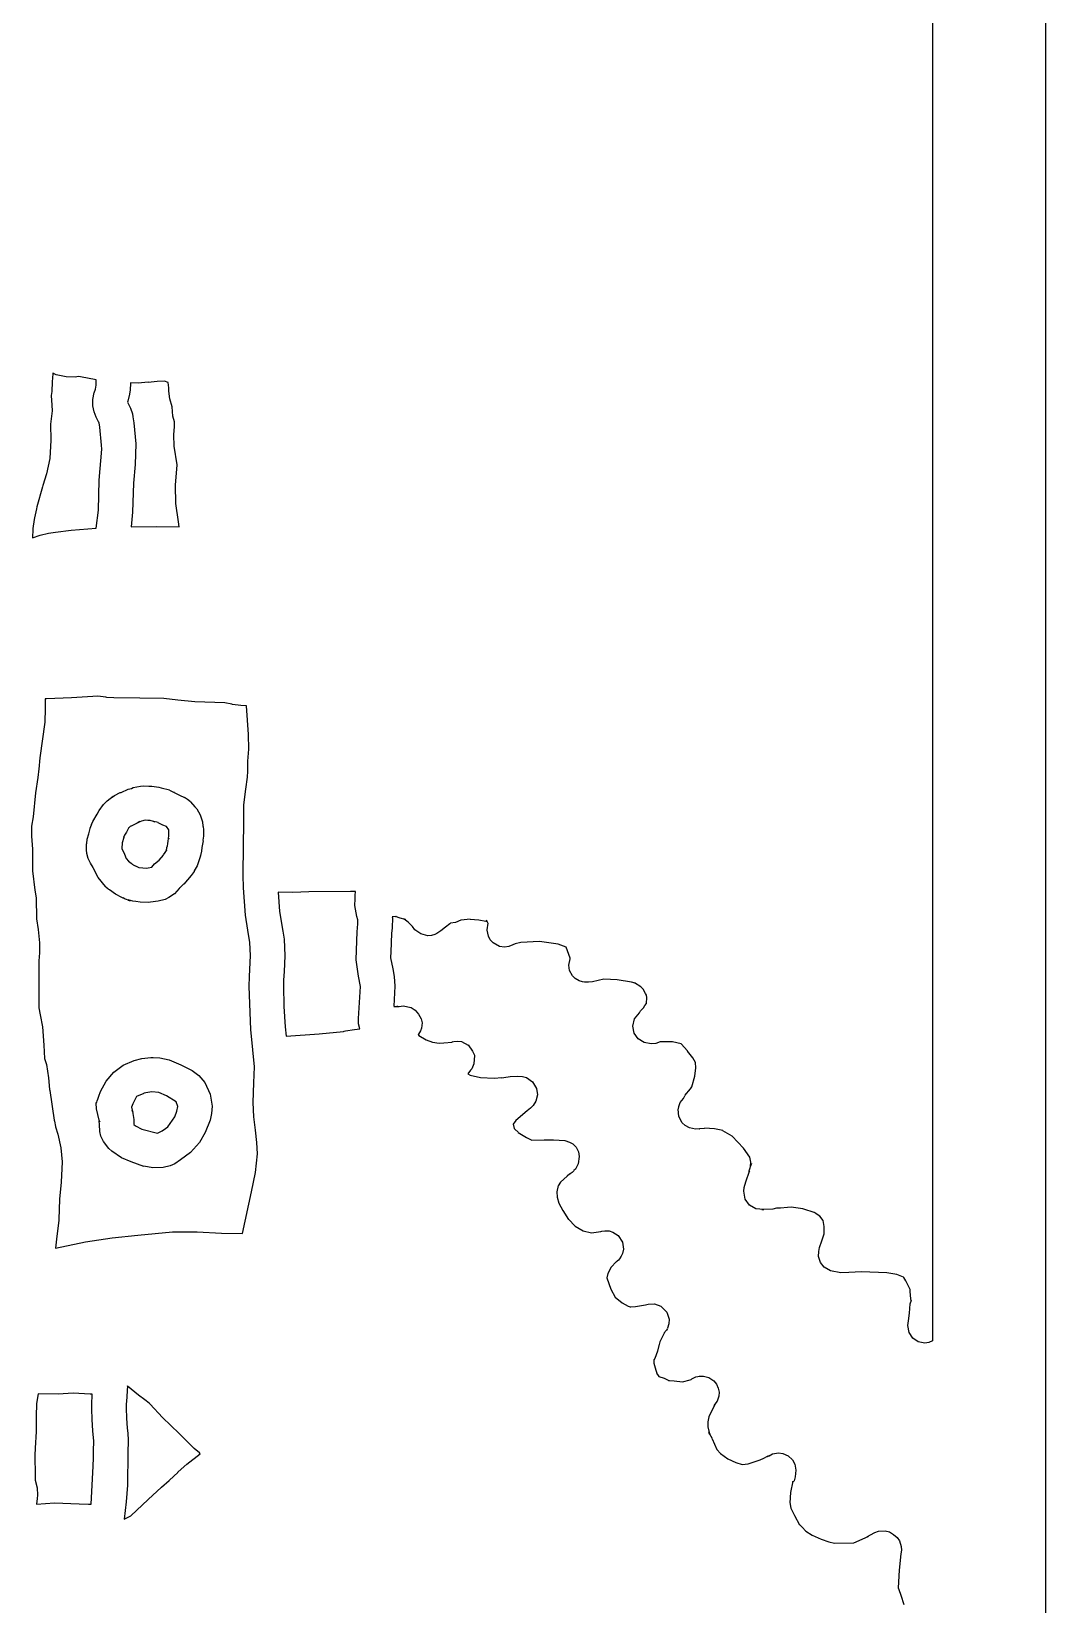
# Model space of a CAD drawing. Extents: x -67 to 553, y 0 to 8091.
# Drawn here: x 411.3 to 552.9, y 3000.7 to 3220.5 of the extents above; entities that cross this region are included whole.
import ezdxf

# ---------------------------------------------------------------- set-up
doc = ezdxf.new("R2010")
doc.units = 0

msp = doc.modelspace()

# ---------------------------------------------------------------- linework, layer by layer
at = {"layer": 'Calque_1'}
for p, q in [((552.911, 3650.57), (552.911, 2554.02)), ((537.133, 3618.61), (537.133, 3037.52)), ((414.263, 3172.65), (414.195002, 3171.53849)), ((414.273, 3172.74), (414.262946, 3172.646073)), ((414.273, 3172.76), (414.273, 3172.76)), ((414.273, 3172.76), (414.332, 3172.76)), ((414.332, 3172.76), (414.273, 3172.76)), ((414.277, 3172.74), (414.273, 3172.74)), ((414.757755, 3172.541417), (414.27741, 3172.745245)), ((416.112, 3172.26), (414.757755, 3172.541417)), ((417.868, 3172.3), (417.389121, 3172.207727)), ((418.139, 3172.23), (417.868226, 3172.306994)), ((414.115, 3170.18), (414.055638, 3169.645244)), ((414.195, 3171.54), (414.11499, 3170.18534)), ((417.389121, 3172.207727), (416.11159, 3172.253963)), ((420.334, 3171.84), (418.13878, 3172.226556)), ((420.045, 3170.03), (420.222218, 3170.522389)), ((420.222, 3170.53), (420.300978, 3171.078745)), ((420.301, 3171.08), (420.33402, 3171.845968)), ((425.052, 3170.41), (424.985547, 3169.824313)), ((425.125, 3171.34), (425.052002, 3170.402847)), ((425.147, 3171.41), (425.12504, 3171.345971)), ((426.178, 3171.38), (425.1466, 3171.412015)), ((427.584, 3171.48), (426.17779, 3171.379723)), ((428.858, 3171.58), (427.58419, 3171.472844)), ((429.882, 3171.65), (428.8578, 3171.579092)), ((429.885, 3171.66), (429.882, 3171.66)), ((430.368, 3171.47), (429.885295, 3171.658119)), ((430.451, 3170.72), (430.368, 3171.466653)), ((430.448595, 3170.227163), (430.450606, 3170.72421)), ((430.602, 3169.16), (430.448595, 3170.227163)), ((414.033, 3169.62), (414.043054, 3169.523163)), ((414.055638, 3169.645244), (414.033006, 3169.611147)), ((414.043, 3169.52), (414.090995, 3169.020203)), ((414.091, 3169.02), (414.16302, 3167.50738)), ((419.841561, 3169.074225), (420.045383, 3170.03587)), ((419.846691, 3168.191631), (419.841561, 3169.074225)), ((420.021321, 3167.372189), (419.846691, 3168.191631)), ((424.702, 3168.69), (425.139091, 3167.849684)), ((424.757, 3168.85), (424.70202, 3168.698129)), ((424.985547, 3169.824313), (424.757387, 3168.8487)), ((430.943, 3168.07), (430.602508, 3169.15532)), ((431.042, 3166.77), (430.942993, 3168.06857)), ((414.163, 3167.51), (413.963002, 3165.63305)), ((420.326, 3166.6), (420.021321, 3167.372189)), ((420.707, 3165.88), (420.325604, 3166.593316)), ((420.732, 3165.8), (420.706865, 3165.887048)), ((420.823, 3165.23), (420.73201, 3165.800441)), ((425.139, 3167.85), (425.400577, 3167.074838)), ((425.400577, 3167.074838), (425.451711, 3166.6517)), ((425.452, 3166.65), (425.585297, 3165.807039)), ((425.585, 3165.81), (425.873898, 3162.88821)), ((431.24, 3165.97), (431.04151, 3166.768247)), ((431.24, 3165.29), (431.24, 3165.97527)), ((413.963, 3165.63), (413.982526, 3163.393974)), ((421.081, 3162.68), (420.823111, 3165.22291)), ((431.169523, 3164.147312), (431.239995, 3165.28727)), ((431.197, 3162.57), (431.169523, 3164.147312)), ((413.982526, 3163.393974), (413.833301, 3160.81168)), ((420.76, 3157.79), (421.091284, 3162.13895)), ((421.091, 3162.14), (421.080946, 3162.686364)), ((425.874, 3162.89), (425.791093, 3159.980811)), ((431.624, 3159.95), (431.196698, 3162.56726)), ((413.834, 3160.81), (413.372511, 3158.696941)), ((425.791093, 3159.980811), (425.539594, 3157.38297)), ((431.387, 3157.09), (431.624701, 3159.95596)), ((412.888, 3157.07), (412.825003, 3156.850925)), ((413.372511, 3158.696941), (412.88838, 3157.06827)), ((420.627, 3153.62), (420.759292, 3157.79089)), ((425.54, 3157.38), (425.416995, 3153.33373)), ((431.431, 3154.53), (431.387, 3157.09169)), ((412.825, 3156.85), (412.054005, 3154.07743)), ((411.696, 3152.53), (411.657001, 3152.327859)), ((411.984, 3153.81), (411.696213, 3152.52889)), ((412.054, 3154.08), (411.983991, 3153.809332)), ((420.323, 3151.09), (420.626821, 3153.61703)), ((425.417, 3153.34), (425.202106, 3151.27255)), ((431.804, 3151.99), (431.430303, 3154.52841)), ((411.457, 3150.89), (411.436892, 3149.79039)), ((411.467, 3151.04), (411.456946, 3150.959038)), ((411.456946, 3150.959038), (411.457, 3150.89)), ((411.657, 3152.32), (411.466897, 3151.03333)), ((412.483, 3150.13), (413.651171, 3150.406985)), ((413.651171, 3150.406985), (414.65081, 3150.521847)), ((414.65, 3150.53), (416.82299, 3150.801727)), ((416.823, 3150.8), (420.32309, 3151.093952)), ((425.202, 3151.27), (428.7041, 3151.344877)), ((428.704, 3151.34), (431.89249, 3151.288936)), ((431.892, 3151.29), (431.804, 3151.985589)), ((411.437, 3149.74), (412.4829, 3150.131583)), ((411.437, 3149.79), (411.437, 3149.746079)), ((413.179, 3127.24), (413.179, 3127.060613)), ((413.382, 3127.24), (413.179, 3127.24)), ((413.179, 3127.06), (413.20096, 3125.89769)), ((416.873, 3127.37), (413.3823, 3127.237708)), ((419.837, 3127.56), (416.8729, 3127.367913)), ((416.873, 3127.37), (416.873, 3127.37)), ((420.537, 3127.6), (419.836808, 3127.556873)), ((420.549, 3127.61), (420.537887, 3127.607354)), ((420.538, 3127.6), (420.538, 3127.6)), ((421.655, 3127.46), (420.5492, 3127.606579)), ((421.801, 3127.45), (421.654712, 3127.463229)), ((422.791, 3127.38), (421.800904, 3127.444029)), ((426.403562, 3127.342177), (422.79181, 3127.378954)), ((429.751, 3127.28), (426.403562, 3127.342177)), ((431.73662, 3127.06172), (429.7503, 3127.288204)), ((434.101, 3126.84), (431.73662, 3127.06172)), ((438.292, 3126.67), (434.10111, 3126.837746)), ((439.25, 3126.49), (438.291892, 3126.669916)), ((439.377, 3126.47), (439.250397, 3126.491167)), ((440.529, 3126.32), (439.37711, 3126.466314)), ((441.319, 3126.25), (440.528902, 3126.324877)), ((441.609, 3122.28), (441.318594, 3126.24769)), ((413.131, 3123.98), (412.448296, 3119.01536)), ((413.201, 3125.9), (413.130991, 3123.98706)), ((441.636, 3120.2), (441.609013, 3122.27698)), ((441.488, 3118.51), (441.635796, 3120.2028)), ((412.292, 3117.44), (412.193019, 3116.25096)), ((412.448, 3119.02), (412.292002, 3117.43832)), ((441.505, 3117.12), (441.488067, 3118.50959)), ((412.193, 3116.25), (411.851397, 3114.11773)), ((441.215262, 3114.625785), (441.477209, 3116.2881)), ((441.477, 3116.29), (441.504993, 3117.122114)), ((411.851, 3114.11), (411.530087, 3110.74318)), ((421.336, 3112.48), (421.811376, 3112.953339)), ((421.812, 3112.96), (421.843009, 3112.970583)), ((421.843, 3112.97), (422.261994, 3113.308931)), ((421.843009, 3112.970583), (421.843, 3112.97)), ((422.262, 3113.3), (422.262, 3113.3)), ((422.262, 3113.3), (422.262, 3113.3)), ((422.263, 3113.3), (422.533219, 3113.483356)), ((422.533, 3113.49), (422.437988, 3113.4011)), ((422.438, 3113.4), (422.690184, 3113.58276)), ((422.533, 3113.49), (422.875688, 3113.725743)), ((422.690184, 3113.58276), (422.533012, 3113.4889)), ((422.876, 3113.72), (422.876, 3113.72)), ((422.877, 3113.72), (423.689914, 3114.170849)), ((423.689914, 3114.170849), (423.830901, 3114.164499)), ((423.831, 3114.17), (424.778313, 3114.599418)), ((424.778, 3114.6), (425.250281, 3114.719327)), ((425.25, 3114.72), (425.474816, 3114.844089)), ((425.475, 3114.84), (426.51209, 3115.061191)), ((426.512, 3115.06), (426.512, 3115.06)), ((426.513, 3115.06), (426.966813, 3115.088046)), ((426.965, 3115.09), (427.692603, 3115.050048)), ((426.966, 3115.09), (426.966, 3115.09)), ((427.693, 3115.05), (428.10231, 3115.060583)), ((428.102, 3115.06), (429.050795, 3114.915538)), ((429.051, 3114.92), (429.051, 3114.92)), ((429.051, 3114.92), (429.051, 3114.92)), ((429.051, 3114.92), (429.051, 3114.92)), ((429.052, 3114.92), (429.399794, 3114.79935)), ((429.4, 3114.8), (430.54879, 3114.507107)), ((430.549, 3114.5), (431.234693, 3114.168742)), ((431.235, 3114.17), (431.26802, 3114.146187)), ((431.236, 3114.17), (431.972414, 3113.788207)), ((431.26802, 3114.146187), (431.236006, 3114.17)), ((431.972, 3113.79), (432.652587, 3113.47885)), ((432.653, 3113.48), (433.079296, 3113.209596)), ((433.079, 3113.21), (433.507889, 3112.874773)), ((440.945, 3112.44), (441.215262, 3114.625785)), ((411.531, 3110.75), (411.303591, 3109.42761)), ((419.862, 3110.12), (420.453687, 3111.14155)), ((420.454, 3111.14), (420.718107, 3111.626833)), ((420.718, 3111.63), (421.336013, 3112.486191)), ((421.746, 3112.86), (421.746, 3112.86)), ((421.746, 3112.86), (421.746, 3112.86)), ((421.746, 3112.86), (421.746, 3112.86)), ((421.746, 3112.86), (421.746, 3112.86)), ((421.746, 3112.86), (421.746, 3112.86)), ((421.746, 3112.86), (421.746, 3112.86)), ((433.508, 3112.87), (434.087304, 3112.161447)), ((434.087, 3112.16), (434.376904, 3111.867636)), ((434.377, 3111.87), (434.847799, 3111.021747)), ((434.848, 3111.02), (435.181481, 3110.05513)), ((440.924, 3110.08), (440.944902, 3112.43929)), ((411.303, 3109.38), (411.287125, 3108.03909)), ((411.303, 3109.43), (411.303, 3109.38)), ((419.292, 3108.38), (419.485304, 3109.146497)), ((419.485, 3109.15), (419.683887, 3109.656412)), ((419.684, 3109.66), (419.8618, 3110.122227)), ((419.684, 3109.65), (419.716994, 3109.710854)), ((419.717, 3109.72), (419.684007, 3109.65994)), ((419.862, 3110.12), (419.862, 3110.12)), ((424.54, 3108.62), (424.274914, 3108.202753)), ((424.9, 3109.24), (424.539903, 3108.625109)), ((424.944, 3109.28), (424.9, 3109.23899)), ((425.087, 3109.41), (424.94439, 3109.280354)), ((425.157, 3109.45), (425.055916, 3109.383854)), ((425.055916, 3109.383854), (425.086991, 3109.412958)), ((425.176, 3109.46), (425.15695, 3109.446771)), ((425.21, 3109.46), (425.176, 3109.46)), ((426.025, 3109.87), (425.209608, 3109.456192)), ((426.209, 3109.98), (426.024506, 3109.871521)), ((426.28, 3110.04), (426.208986, 3109.978881)), ((426.654, 3110.13), (426.208998, 3109.984215)), ((426.209, 3109.98), (426.383711, 3110.093804)), ((426.383711, 3110.093804), (426.280014, 3110.041119)), ((427.161, 3110.28), (426.654085, 3110.131569)), ((427.174, 3110.28), (427.161565, 3110.277354)), ((427.518, 3110.26), (427.173804, 3110.281167)), ((427.866, 3110.25), (427.518708, 3110.260583)), ((427.519, 3110.26), (427.519, 3110.26)), ((427.866, 3110.25), (427.806998, 3110.273813)), ((427.807, 3110.27), (427.866002, 3110.246187)), ((428, 3110.19), (427.8662, 3110.245033)), ((428.499974, 3110.07178), (427.999294, 3110.193025)), ((428.36, 3110.12), (428.499974, 3110.07178)), ((428.813, 3110.02), (428.360298, 3110.116044)), ((428.98, 3109.94), (428.813101, 3110.028106)), ((428.98, 3109.94), (428.98, 3109.94)), ((429.525, 3109.65), (428.980303, 3109.936279)), ((429.612, 3109.58), (429.525005, 3109.644823)), ((430.135, 3109.4), (429.612607, 3109.583356)), ((430.447, 3108.95), (430.134289, 3109.404818)), ((430.447, 3108.76), (430.447, 3108.942033)), ((430.48, 3108.19), (430.447007, 3108.763616)), ((435.181481, 3110.05513), (435.230402, 3109.47245)), ((435.23, 3109.48), (435.249106, 3109.340962)), ((435.249106, 3109.340962), (435.296014, 3108.969355)), ((435.296, 3108.97), (435.326004, 3108.627894)), ((435.326, 3108.62), (435.311977, 3108.051147)), ((440.875, 3102.89), (440.924001, 3110.08269)), ((411.287, 3108.04), (411.406909, 3106.22364)), ((418.975, 3106.15), (418.986906, 3106.986611)), ((418.987, 3106.98), (419.007108, 3107.035033)), ((419.007, 3107.04), (419.084999, 3107.623406)), ((419.085, 3107.62), (419.292195, 3108.379089)), ((423.963, 3107.11), (423.91939, 3106.327132)), ((423.91939, 3106.327132), (424.292697, 3105.52144)), ((424.168, 3107.88), (423.963292, 3107.109005)), ((424.158, 3107.91), (424.168054, 3107.883012)), ((424.21, 3108.03), (424.158009, 3107.908027)), ((424.275, 3108.21), (424.209992, 3108.036434)), ((430.133, 3106.03), (430.199992, 3106.446983)), ((430.2, 3106.45), (430.260986, 3106.714054)), ((430.261, 3106.72), (430.320002, 3106.995431)), ((430.32, 3106.99), (430.375007, 3107.421535)), ((430.375, 3107.43), (430.42199, 3107.644048)), ((430.375, 3107.42), (430.375, 3107.43)), ((430.422, 3107.65), (430.480023, 3108.192924)), ((430.422, 3107.65), (430.438933, 3107.665875)), ((430.458662, 3107.782733), (430.422067, 3107.644125)), ((430.439, 3107.66), (430.458662, 3107.782733)), ((430.48, 3108.19), (430.48, 3108.19)), ((435.076997, 3106.455207), (435.024001, 3105.940064)), ((435.146, 3106.71), (435.076997, 3106.455207)), ((435.245, 3107.41), (435.145993, 3106.709384)), ((435.235, 3107.5), (435.245054, 3107.411894)), ((435.312, 3108.05), (435.235006, 3107.49808)), ((411.407, 3106.22), (411.430019, 3103.22254)), ((418.975, 3106.15), (418.975, 3106.15)), ((419.014068, 3105.610916), (418.975115, 3106.15126)), ((419.203, 3104.94), (419.014068, 3105.610916)), ((419.51, 3104.27), (419.203084, 3104.938866)), ((419.892, 3103.65), (419.510101, 3104.268595)), ((424.293, 3105.52), (424.534022, 3104.926507)), ((424.534022, 3104.926507), (424.837194, 3104.566178)), ((424.837, 3104.57), (425.004904, 3104.427654)), ((425.005, 3104.43), (425.230795, 3104.266752)), ((425.231, 3104.26), (425.411069, 3104.101647)), ((428.109, 3103.73), (428.482618, 3104.190374)), ((428.482, 3104.19), (428.482, 3104.19)), ((428.483, 3104.19), (429.132075, 3104.720753)), ((429.132, 3104.72), (429.7407, 3105.419557)), ((429.74, 3105.42), (429.957117, 3105.765281)), ((429.958, 3105.76), (430.133101, 3106.033843)), ((430.133, 3106.03), (430.133, 3106.03)), ((430.133, 3106.03), (430.133, 3106.03)), ((430.15, 3106.06), (430.139946, 3106.049417)), ((430.14, 3106.05), (430.160108, 3106.134931)), ((430.164, 3106.14), (430.149977, 3106.065123)), ((430.16, 3106.14), (430.16, 3106.14)), ((430.16, 3106.14), (430.165, 3106.14)), ((430.165, 3106.14), (430.165, 3106.14)), ((430.165, 3106.14), (430.165, 3106.14)), ((434.887, 3105.31), (434.431706, 3103.89501)), ((434.892946, 3105.333223), (434.868075, 3105.275015)), ((434.868075, 3105.275015), (434.887125, 3105.306236)), ((434.903, 3105.37), (434.892946, 3105.333223)), ((434.903, 3105.36), (434.903, 3105.37)), ((435.024, 3105.94), (434.903112, 3105.359769)), ((411.43, 3103.22), (411.742605, 3100.5112)), ((419.908, 3103.63), (419.89186, 3103.645875)), ((420.581, 3102.26), (419.908113, 3103.63398)), ((421.623, 3101), (420.5807, 3102.2573)), ((425.376, 3104.12), (425.48141, 3104.051208)), ((425.411069, 3104.101647), (425.376706, 3104.116331)), ((425.482, 3104.05), (425.755394, 3103.912417)), ((425.755, 3103.91), (425.793447, 3103.910496)), ((425.793447, 3103.910496), (426.202992, 3103.726644)), ((426.203, 3103.73), (426.203, 3103.73)), ((426.204, 3103.73), (426.295996, 3103.683963)), ((426.296, 3103.69), (427.41802, 3103.58549)), ((427.418, 3103.58), (427.571379, 3103.623127)), ((427.571, 3103.62), (428.1085, 3103.721335)), ((433.593, 3102.54), (432.57549, 3101.36684)), ((433.989117, 3103.111984), (433.592983, 3102.541609)), ((434.026, 3103.22), (433.989117, 3103.111984)), ((434.432, 3103.89), (434.025812, 3103.213461)), ((440.862, 3102.6), (440.874965, 3102.889454)), ((440.905, 3100.82), (440.862005, 3102.6017)), ((411.743, 3100.51), (411.933685, 3099.42547)), ((421.679, 3100.95), (421.622988, 3100.998948)), ((421.959, 3100.71), (421.678912, 3100.947331)), ((422.098, 3100.61), (421.958988, 3100.715833)), ((422.174, 3100.54), (422.098012, 3100.610114)), ((422.175, 3100.54), (422.175, 3100.54)), ((423.023, 3099.93), (422.175011, 3100.539864)), ((423.922, 3099.47), (423.022286, 3099.923495)), ((431.25, 3099.98), (430.472814, 3099.468826)), ((431.912, 3100.76), (431.249484, 3099.983184)), ((431.922, 3100.77), (431.911946, 3100.759417)), ((432.023, 3100.85), (431.921718, 3100.771948)), ((432.575, 3101.37), (432.023106, 3100.852211)), ((441.173, 3097.01), (440.904792, 3100.81391)), ((447.786, 3100.18), (445.74789, 3100.203812)), ((445.748, 3100.21), (445.936119, 3097.54036)), ((450.042, 3100.29), (447.78579, 3100.188665)), ((455.854, 3100.3), (450.04291, 3100.281479)), ((450.043, 3100.29), (450.043, 3100.29)), ((456.544, 3100.32), (455.853597, 3100.306771)), ((456.494, 3099.28), (456.505113, 3099.763658)), ((456.505, 3099.77), (456.54101, 3100.328799)), ((456.541, 3100.32), (456.54391, 3100.312063)), ((411.933, 3099.43), (411.999992, 3096.48016)), ((424.069, 3099.41), (423.922791, 3099.471119)), ((423.923, 3099.47), (423.923, 3099.47)), ((424.297, 3099.3), (424.069591, 3099.413242)), ((425.06, 3099.01), (424.29681, 3099.302893)), ((425.458, 3098.96), (424.803686, 3099.132244)), ((424.804, 3099.13), (425.059799, 3099.007498)), ((425.872, 3098.91), (425.458616, 3098.9608)), ((425.872, 3098.91), (425.872, 3098.91)), ((426.489, 3098.83), (425.872495, 3098.90911)), ((427.583, 3098.78), (426.48911, 3098.823127)), ((428.591, 3098.92), (427.58281, 3098.787179)), ((428.982, 3098.96), (428.590285, 3098.916873)), ((429.968, 3099.22), (428.982508, 3098.961502)), ((430.472, 3099.47), (429.968208, 3099.216)), ((430.472, 3099.47), (430.472, 3099.47)), ((445.936, 3097.54), (446.407302, 3094.78622)), ((456.712451, 3096.842599), (456.453904, 3098.34199)), ((456.454, 3098.34), (456.494005, 3099.27874)), ((412, 3096.48), (412.214551, 3094.99106)), ((441.506, 3094.91), (441.17371, 3097.01264)), ((456.887, 3096.36), (456.712451, 3096.842599)), ((456.778, 3094.7), (456.843253, 3095.821304)), ((456.843253, 3095.821304), (456.88759, 3096.35761)), ((461.699, 3096.63), (461.67231, 3095.243847)), ((462.206, 3096.83), (461.677892, 3096.774173)), ((461.678, 3096.77), (461.698902, 3096.624744)), ((462.12809, 3096.815788), (462.20599, 3096.830241)), ((462.76, 3096.59), (462.12809, 3096.815788)), ((463.458347, 3096.390144), (462.760724, 3096.585473)), ((463.315062, 3096.444436), (463.241572, 3096.509412)), ((463.241572, 3096.509412), (463.53969, 3096.406237)), ((463.905, 3096.03), (463.315062, 3096.444436)), ((463.54, 3096.4), (463.458347, 3096.390144)), ((464.52, 3095.44), (463.904501, 3096.02711)), ((464.839173, 3094.941081), (464.52089, 3095.43727)), ((469.097, 3095.33), (468.449512, 3094.835494)), ((469.738, 3095.82), (469.097789, 3095.328405)), ((469.826, 3095.88), (469.738, 3095.814119)), ((470.487, 3096.01), (469.825516, 3095.882736)), ((471.266, 3096.31), (470.4872, 3096.008905)), ((471.306, 3096.3), (471.265995, 3096.318521)), ((472.549, 3096.43), (471.3062, 3096.292417)), ((473.772, 3096.33), (472.54881, 3096.42816)), ((473.772, 3096.33), (473.772, 3096.33)), ((474.749147, 3096.146653), (473.77281, 3096.331167)), ((474.89934, 3096.138248), (474.749147, 3096.146653)), ((475.091, 3095.87), (474.813982, 3096.309208)), ((474.814, 3096.31), (474.89934, 3096.138248)), ((474.932, 3094.94), (475.090115, 3095.876888)), ((412.214551, 3094.99106), (412.394811, 3093.15366)), ((412.395, 3093.15), (412.395, 3091.74586)), ((441.788, 3093.21), (441.505902, 3094.91497)), ((441.862, 3091.37), (441.787996, 3093.1771)), ((441.788, 3093.18), (441.788, 3093.21)), ((446.407, 3094.78), (446.555801, 3093.6751)), ((446.556, 3093.68), (446.640984, 3092.49758)), ((456.668, 3092.12), (456.778014, 3094.69889)), ((461.591, 3094.44), (461.481912, 3091.87857)), ((461.67231, 3095.243847), (461.590495, 3094.4419)), ((465.65, 3094.38), (464.839173, 3094.941081)), ((466.64, 3094.14), (465.649904, 3094.385268)), ((465.649904, 3094.385268), (465.65, 3094.38)), ((467.155, 3094.18), (466.639804, 3094.13899)), ((467.598, 3094.31), (467.154612, 3094.180883)), ((467.888, 3094.44), (467.598599, 3094.302152)), ((468.061, 3094.55), (467.887883, 3094.443902)), ((468.201, 3094.65), (468.060401, 3094.552104)), ((468.45, 3094.83), (468.201398, 3094.644527)), ((475.113516, 3094.067781), (474.932587, 3094.9371)), ((475.364821, 3093.576108), (475.113516, 3094.067781)), ((475.747, 3093.13), (475.364821, 3093.576108)), ((476.647261, 3092.624609), (475.74711, 3093.131451)), ((479.654, 3093.19), (478.847816, 3093.017227)), ((482.241537, 3093.321267), (479.65371, 3093.190133)), ((484.858, 3092.97), (482.241537, 3093.321267)), ((412.395, 3091.75), (412.301999, 3090.62605)), ((441.796, 3089.41), (441.861987, 3091.37638)), ((446.66, 3091.34), (446.585017, 3089.15613)), ((446.641, 3092.5), (446.66005, 3091.34298)), ((456.615, 3090.79), (456.667996, 3092.12773)), ((461.482, 3091.88), (461.425988, 3091.072757)), ((461.426, 3091.07), (461.745891, 3089.520868)), ((477.363, 3092.52), (476.647261, 3092.624609)), ((477.960247, 3092.624942), (477.36299, 3092.520696)), ((478.533, 3092.88), (477.960247, 3092.624942)), ((478.848, 3093.01), (478.532802, 3092.874798)), ((485.962, 3092.54), (484.85869, 3092.96492)), ((486.515, 3091), (485.961519, 3092.5404)), ((486.505, 3090.92), (486.515054, 3090.996994)), ((412.302, 3090.62), (412.302, 3090.5)), ((412.302, 3090.5), (412.322108, 3087.54567)), ((441.716, 3088.42), (441.79601, 3089.412715)), ((446.585, 3089.16), (446.488004, 3087.94821)), ((456.960681, 3088.490411), (456.614606, 3090.79073)), ((461.745891, 3089.520868), (461.948382, 3088.423321)), ((486.350211, 3090.030214), (486.504986, 3090.92417)), ((486.449, 3089.27), (486.350211, 3090.030214)), ((486.449602, 3089.256222), (486.449, 3089.27)), ((486.8392, 3088.542112), (486.449602, 3089.256222)), ((412.322, 3087.12), (412.30295, 3084.36516)), ((412.322, 3087.55), (412.322, 3087.41)), ((412.322, 3087.41), (412.322, 3087.41)), ((412.322, 3087.41), (412.322, 3087.12)), ((441.928, 3081.01), (441.683605, 3087.079)), ((441.684, 3087.08), (441.715988, 3088.41429)), ((446.488, 3087.94), (446.477946, 3087.150484)), ((446.478, 3087.15), (446.545998, 3084.24408)), ((457.23, 3087.04), (456.960681, 3088.490411)), ((456.975, 3082.59), (457.23019, 3087.03526)), ((462.049, 3087.09), (461.914592, 3084.27166)), ((461.948382, 3088.423321), (462.049807, 3087.08988)), ((487.232, 3088.15), (486.8392, 3088.542112)), ((487.758, 3087.84), (487.231506, 3088.15697)), ((488.223, 3087.69), (487.758392, 3087.839225)), ((488.531, 3087.64), (488.222496, 3087.686037)), ((488.738, 3087.63), (488.531308, 3087.640583)), ((488.951, 3087.63), (488.738, 3087.63)), ((489.096, 3087.63), (488.951, 3087.63)), ((489.651, 3087.7), (489.095984, 3087.634913)), ((491.204, 3088.09), (489.65061, 3087.698417)), ((493.091955, 3087.992875), (491.2046, 3088.089845)), ((495.085, 3087.63), (493.091955, 3087.992875)), ((495.610134, 3087.522673), (495.084606, 3087.631912)), ((495.529, 3087.57), (495.610134, 3087.522673)), ((496.385, 3086.99), (495.529709, 3087.569437)), ((496.732088, 3086.684593), (496.384981, 3086.983076)), ((497.048, 3086.07), (496.732088, 3086.684593)), ((412.303, 3084.37), (412.303, 3084.131611)), ((462.654, 3084.27), (463.182583, 3084.3631)), ((463.182583, 3084.3631), (464.31219, 3084.12104)), ((496.779, 3084.07), (496.968706, 3084.38115)), ((496.968, 3084.38), (497.172602, 3084.68136)), ((497.184, 3085.84), (497.047607, 3086.072568)), ((497.173, 3084.68), (497.222001, 3085.513436)), ((497.222, 3085.51), (497.184006, 3085.838612)), ((412.304, 3084.13), (412.314054, 3084.083963)), ((412.314, 3084.08), (412.501589, 3083.09972)), ((412.501, 3083.1), (412.847207, 3081.4117)), ((446.546, 3084.25), (446.706179, 3081.40785)), ((456.975, 3081.83), (456.975, 3082.591734)), ((461.915, 3084.27), (462.462793, 3084.234017)), ((462.326918, 3084.242799), (462.653711, 3084.268894)), ((462.463, 3084.23), (462.326918, 3084.242799)), ((464.312, 3084.12), (464.873495, 3083.749988)), ((464.873495, 3083.749988), (465.362247, 3083.173255)), ((465.362247, 3083.173255), (465.710877, 3082.527169)), ((465.710877, 3082.527169), (465.85201, 3081.9491)), ((495.279, 3081.48), (495.518024, 3082.516304)), ((495.518024, 3082.516304), (496.189483, 3083.35933)), ((496.189, 3083.36), (496.342008, 3083.6267)), ((496.342, 3083.63), (496.778588, 3084.070266)), ((412.847, 3081.42), (413.032579, 3078.82358)), ((442.218, 3078.18), (441.928123, 3081.01342)), ((446.706, 3081.41), (446.844509, 3080.09238)), ((446.845, 3080.09), (451.48039, 3080.414114)), ((451.48, 3080.41), (454.86949, 3080.763747)), ((454.87, 3080.77), (454.974404, 3080.783229)), ((454.974, 3080.78), (455.138809, 3080.839002)), ((455.139, 3080.84), (456.39468, 3081.046639)), ((456.395, 3081.04), (457.131414, 3081.119904)), ((457.131, 3081.12), (456.975002, 3081.82432)), ((465.323, 3080.37), (465.302098, 3080.346187)), ((465.302098, 3080.346187), (465.363084, 3080.187966)), ((465.628, 3080.87), (465.323121, 3080.377082)), ((465.363, 3080.19), (466.431874, 3079.581524)), ((465.778651, 3081.223521), (465.628189, 3080.86177)), ((465.852, 3081.95), (465.778651, 3081.223521)), ((495.479913, 3080.52398), (495.2784, 3081.48247)), ((496.029342, 3079.741254), (495.479913, 3080.52398)), ((413.032579, 3078.82358), (413.124495, 3076.98718)), ((442.434, 3075.82), (442.218497, 3078.1814)), ((466.431874, 3079.581524), (467.277828, 3079.273963)), ((467.277828, 3079.273963), (468.2037, 3079.11156)), ((468.204, 3079.11), (468.863813, 3079.179652)), ((468.863813, 3079.179652), (470.05762, 3079.284625)), ((470.057, 3079.29), (470.204293, 3079.34424)), ((470.205, 3079.34), (470.763111, 3079.401912)), ((470.763, 3079.4), (471.325566, 3079.370499)), ((471.325566, 3079.370499), (472.28848, 3078.862367)), ((472.288, 3078.87), (472.863872, 3078.027601)), ((472.863872, 3078.027601), (473.143794, 3077.42432)), ((496.8442, 3079.213518), (496.029342, 3079.741254)), ((497.842, 3079.02), (496.8442, 3079.213518)), ((498.482633, 3079.097134), (497.84171, 3079.015675)), ((499.082, 3079.33), (498.482633, 3079.097134)), ((500.816, 3079.33), (499.0828, 3079.33)), ((502.006347, 3079.009121), (500.8159, 3079.33122)), ((502.886, 3078.03), (502.006347, 3079.009121)), ((503.659585, 3077.089653), (502.88581, 3078.02646)), ((413.125, 3076.98), (413.369898, 3076.120634)), ((413.37, 3076.12), (413.653593, 3074.265305)), ((422.765738, 3075.06965), (424.088854, 3076.060354)), ((424.088854, 3076.060354), (425.60909, 3076.71932)), ((425.609, 3076.72), (426.70149, 3076.987229)), ((426.701, 3076.98), (427.93401, 3077.120494)), ((427.934, 3077.12), (428.260601, 3077.130583)), ((428.261, 3077.13), (428.261, 3077.127354)), ((428.262, 3077.13), (429.200397, 3077.081052)), ((429.2, 3077.08), (430.5095, 3076.78843)), ((430.51, 3076.79), (432.16928, 3076.086209)), ((432.169, 3076.09), (433.74621, 3075.292547)), ((442.358117, 3073.580664), (442.433996, 3075.81305)), ((472.773004, 3075.547276), (472.584608, 3075.341001)), ((473.058, 3076.23), (472.773004, 3075.547276)), ((473.144, 3077.42), (473.058011, 3076.22832)), ((504.027118, 3076.402753), (503.659585, 3077.089653)), ((503.922, 3074.53), (504.083045, 3075.65359)), ((504.083045, 3075.65359), (504.027118, 3076.402753)), ((413.653593, 3074.265305), (413.808202, 3072.66957)), ((420.936, 3072.35), (421.696026, 3073.811451)), ((421.696026, 3073.811451), (422.765738, 3075.06965)), ((433.746, 3075.29), (434.636904, 3074.608963)), ((434.637, 3074.61), (435.478295, 3073.628132)), ((435.478, 3073.63), (436.245815, 3072.007182)), ((442.249, 3070.85), (442.358117, 3073.580664)), ((472.251, 3074.83), (472.575485, 3074.655375)), ((472.585, 3075.34), (472.251202, 3074.833588)), ((472.575, 3074.66), (472.575, 3074.66)), ((472.576, 3074.66), (474.020713, 3074.313562)), ((474.020713, 3074.313562), (475.8957, 3074.25069)), ((475.895, 3074.25), (476.96831, 3074.305033)), ((476.969, 3074.3), (477.257293, 3074.347559)), ((476.969, 3074.3), (476.969, 3074.3)), ((477.257293, 3074.347559), (478.15608, 3074.459808)), ((478.156, 3074.46), (479.15692, 3074.521912)), ((479.157, 3074.53), (479.841688, 3074.468881)), ((479.842, 3074.46), (480.413383, 3074.326981)), ((480.413383, 3074.326981), (481.2699, 3073.719697)), ((481.27, 3073.72), (481.812755, 3072.806527)), ((503.491, 3073.02), (503.921477, 3074.52998)), ((413.808, 3072.67), (413.828108, 3072.530565)), ((413.828, 3072.53), (414.475488, 3068.35567)), ((420.468, 3071.06), (420.543009, 3071.288335)), ((420.543, 3071.29), (420.7022, 3071.729737)), ((420.702, 3071.73), (420.934992, 3072.345949)), ((420.935, 3072.35), (420.935, 3072.35)), ((425.953765, 3071.665501), (425.42239, 3070.63839)), ((426.967, 3072.11), (425.953765, 3071.665501)), ((428.11, 3072.33), (426.967, 3072.114365)), ((429.057, 3072.22), (428.110296, 3072.331654)), ((428.111, 3072.33), (428.111, 3072.327354)), ((430.146, 3071.74), (429.05719, 3072.221806)), ((431.506, 3070.94), (430.14581, 3071.741422)), ((436.245815, 3072.007182), (436.50371, 3070.33674)), ((481.959, 3071.92), (481.731115, 3070.996076)), ((481.812755, 3072.806527), (481.959292, 3071.91845)), ((501.890248, 3070.842253), (502.340922, 3071.399895)), ((502.341, 3071.4), (502.529092, 3071.786556)), ((502.529, 3071.79), (503.314494, 3072.745938)), ((503.315, 3072.75), (503.491212, 3073.027018)), ((503.491, 3073.02), (503.491, 3073.02)), ((420.378, 3069.95), (420.334979, 3070.729462)), ((420.335, 3070.73), (420.416015, 3070.868906)), ((420.751, 3068.36), (420.378414, 3069.95464)), ((420.416, 3070.87), (420.467991, 3071.063939)), ((425.246, 3070.18), (425.391785, 3069.59289)), ((425.423, 3070.64), (425.246708, 3070.175921)), ((425.338, 3069.75), (425.419994, 3069.478009)), ((425.392, 3069.59), (425.338025, 3069.746104)), ((425.42, 3069.47), (425.391981, 3069.585887)), ((425.392, 3069.59), (425.604573, 3068.461122)), ((431.293, 3068.83), (431.607007, 3069.622693)), ((431.705, 3070.27), (431.506113, 3070.933045)), ((431.607007, 3069.622693), (431.704876, 3070.27013)), ((431.705, 3070.27), (431.705, 3070.27)), ((436.440947, 3069.31115), (436.243515, 3068.352774)), ((436.504, 3070.33), (436.440947, 3069.31115)), ((442.364357, 3068.812452), (442.248489, 3070.85211)), ((480.534, 3069.67), (478.91959, 3068.31825)), ((480.534, 3069.67), (480.534, 3069.67)), ((480.999, 3070.05), (480.534392, 3069.667413)), ((481.361, 3070.42), (480.998786, 3070.05223)), ((481.731, 3071), (481.360504, 3070.423738)), ((501.688122, 3068.895593), (501.623802, 3069.8941)), ((501.624, 3069.89), (501.641992, 3070.014089)), ((501.642, 3070.01), (501.685974, 3070.242568)), ((501.686, 3070.25), (501.774, 3070.546598)), ((501.774, 3070.54), (501.890248, 3070.842253)), ((414.476, 3068.36), (414.500077, 3068.215802)), ((414.5, 3068.21), (414.630201, 3067.459643)), ((414.63, 3067.46), (414.64905, 3067.415021)), ((414.649, 3067.42), (414.963721, 3066.40136)), ((420.833, 3068.09), (420.751006, 3068.361198)), ((420.789, 3067.76), (420.760379, 3068.245047)), ((420.760379, 3068.245047), (420.833, 3068.088348)), ((420.838, 3066.78), (420.788999, 3067.759751)), ((420.995288, 3066.130216), (420.83759, 3066.77927)), ((425.604573, 3068.461122), (425.588903, 3067.77972)), ((425.589, 3067.78), (425.802413, 3067.561719)), ((425.802, 3067.56), (426.720288, 3067.085074)), ((426.721, 3067.09), (428.87441, 3066.538609)), ((428.874, 3066.53), (429.546782, 3066.868402)), ((429.547, 3066.87), (429.988357, 3067.18793)), ((429.988357, 3067.18793), (430.319503, 3067.413983)), ((430.319, 3067.42), (431.292613, 3068.83605)), ((436.243515, 3068.352774), (435.557798, 3066.62637)), ((442.577441, 3066.947919), (442.364357, 3068.812452)), ((442.771928, 3065.239953), (442.577441, 3066.947919)), ((478.919, 3068.32), (478.553998, 3067.823411)), ((478.553998, 3067.823411), (478.71281, 3067.17938)), ((478.713, 3067.18), (478.770997, 3067.097979)), ((478.771, 3067.1), (479.254181, 3066.666084)), ((502.154, 3068.01), (501.688122, 3068.895593)), ((502.573, 3067.61), (502.154403, 3068.008991)), ((503.197081, 3067.281197), (502.57319, 3067.607891)), ((504.033, 3067.12), (503.197081, 3067.281197)), ((504.620486, 3067.152934), (504.0325, 3067.116025)), ((504.57, 3067.17), (504.620486, 3067.152934)), ((505.262, 3067.22), (504.570618, 3067.168935)), ((505.262, 3067.22), (505.262, 3067.22)), ((506.678234, 3067.174802), (505.26229, 3067.229141)), ((507.828, 3066.9), (506.678234, 3067.174802)), ((509.159, 3066.11), (507.82831, 3066.891843)), ((414.963, 3066.4), (415.365368, 3064.514779)), ((421.329, 3065.4), (420.995288, 3066.130216)), ((422.092959, 3064.411155), (421.32951, 3065.40175)), ((434.745, 3065.24), (433.51609, 3063.83162)), ((435.558, 3066.63), (434.745704, 3065.24359)), ((442.832, 3063.67), (442.771928, 3065.239953)), ((479.254, 3066.66), (480.4343, 3065.946684)), ((480.434, 3065.95), (480.434, 3065.95)), ((480.435, 3065.95), (481.168794, 3065.563709)), ((481.169, 3065.56), (482.888321, 3065.594759)), ((482.888321, 3065.594759), (484.178205, 3065.633112)), ((484.178205, 3065.633112), (485.7661, 3065.49994)), ((485.766, 3065.5), (486.44956, 3065.310029)), ((486.44956, 3065.310029), (486.886395, 3065.037815)), ((486.886395, 3065.037815), (487.33749, 3064.56761)), ((487.337, 3064.57), (487.66282, 3063.936046)), ((510.725, 3064.46), (509.1587, 3066.11417)), ((415.365368, 3064.514779), (415.570192, 3062.52836)), ((415.571, 3062.53), (415.446921, 3059.70498)), ((422.53, 3064.05), (422.092959, 3064.411155)), ((423.862, 3063.1), (422.5293, 3064.04562)), ((425.187, 3062.53), (423.86199, 3063.095943)), ((426.98, 3061.91), (425.18742, 3062.532564)), ((432.101, 3062.81), (431.310902, 3062.277924)), ((433.517, 3063.83), (432.10161, 3062.8021)), ((442.569009, 3061.053885), (442.8333, 3063.671)), ((442.833, 3063.67), (442.833, 3063.67)), ((442.833, 3063.67), (442.833, 3063.67)), ((487.786487, 3063.274832), (487.660506, 3062.23744)), ((487.66282, 3063.936046), (487.786487, 3063.274832)), ((511.607, 3063.18), (510.724907, 3064.46111)), ((511.750743, 3062.472188), (511.606912, 3063.1819)), ((511.716, 3061.95), (511.750743, 3062.472188)), ((428.218, 3061.7), (426.97978, 3061.91246)), ((429.693, 3061.75), (428.21861, 3061.697083)), ((430.637636, 3061.971683), (429.69249, 3061.747978)), ((431.311, 3062.27), (430.637636, 3061.971683)), ((442.03484, 3058.347892), (442.569009, 3061.053885)), ((486.08, 3060.52), (485.172603, 3059.680975)), ((486.497, 3060.84), (486.079409, 3060.521177)), ((486.509, 3060.85), (486.497094, 3060.839417)), ((486.68, 3060.98), (486.509503, 3060.853794)), ((486.789, 3061.07), (486.67941, 3060.978983)), ((487.025, 3061.3), (486.788886, 3061.06505)), ((487.035, 3061.32), (487.024946, 3061.306771)), ((487.26994, 3061.497878), (487.035685, 3061.317134)), ((487.661, 3062.24), (487.26994, 3061.497878)), ((511.075, 3059.73), (511.586095, 3061.24871)), ((511.51953, 3061.289455), (511.849498, 3062.32923)), ((511.527531, 3061.130834), (511.51953, 3061.289455)), ((511.586, 3061.25), (511.527531, 3061.130834)), ((511.85, 3062.33), (511.7162, 3061.950059)), ((415.446921, 3059.70498), (415.2036, 3057.32168)), ((440.774, 3052.54), (442.03484, 3058.347892)), ((484.832, 3059.21), (484.653631, 3058.34045)), ((484.653631, 3058.34045), (484.686992, 3057.584405)), ((485.172603, 3059.680975), (484.8326, 3059.20291)), ((510.951407, 3057.337424), (510.77619, 3058.42523)), ((510.777, 3058.43), (510.821, 3058.932179)), ((510.821, 3058.93), (511.075291, 3059.726395)), ((511.075, 3059.73), (511.075, 3059.73)), ((415.203, 3057.32), (415.098093, 3054.45959)), ((484.686992, 3057.584405), (484.959505, 3056.778155)), ((484.959505, 3056.778155), (485.49859, 3055.75799)), ((511.558779, 3056.477374), (510.951407, 3057.337424)), ((512.474309, 3055.957444), (511.558779, 3056.477374)), ((513.574, 3055.89), (512.474309, 3055.957444)), ((513.301969, 3055.857598), (513.574625, 3055.896987)), ((513.356, 3055.87), (513.301969, 3055.857598)), ((513.552, 3055.86), (513.356076, 3055.870583)), ((514.825127, 3055.947399), (513.55171, 3055.856746)), ((513.552, 3055.86), (513.552, 3055.86)), ((513.552, 3055.86), (513.552, 3055.86)), ((515.35, 3056.07), (514.825127, 3055.947399)), ((515.396408, 3056.06107), (515.350404, 3056.07)), ((515.891, 3056.07), (515.396408, 3056.06107)), ((516.869, 3056.17), (515.891313, 3056.066019)), ((517.376, 3056.21), (516.869085, 3056.171106)), ((519.02949, 3055.968808), (517.37612, 3056.210472)), ((520.749, 3055.39), (519.02949, 3055.968808)), ((415.098, 3054.38), (414.776611, 3051.71036)), ((415.098, 3054.46), (415.098, 3054.38)), ((485.498, 3055.75), (486.287119, 3054.50355)), ((485.499, 3055.75), (485.499, 3055.75)), ((486.287, 3054.51), (487.240744, 3053.529191)), ((520.902, 3055.28), (520.627026, 3055.443413)), ((520.627026, 3055.443413), (520.748489, 3055.392712)), ((521.38, 3054.96), (520.902004, 3055.28385)), ((521.874, 3054.34), (521.3805, 3054.954626)), ((522.013, 3053.51), (521.873988, 3054.343966)), ((414.777, 3051.71), (414.620896, 3050.48128)), ((414.621, 3050.48), (418.82279, 3051.363178)), ((418.823, 3051.36), (422.532812, 3051.925613)), ((422.532812, 3051.925613), (426.1497, 3052.303503)), ((426.149, 3052.31), (426.149, 3052.31)), ((426.15, 3052.31), (430.96578, 3052.743122)), ((430.966, 3052.74), (434.44779, 3052.747243)), ((434.44779, 3052.747243), (437.80589, 3052.555056)), ((437.806, 3052.55), (440.7743, 3052.526188)), ((440.774, 3052.53), (440.774, 3052.54)), ((487.240744, 3053.529191), (488.324839, 3052.874016)), ((488.324839, 3052.874016), (489.521582, 3052.609466)), ((489.521582, 3052.609466), (490.81327, 3052.80053)), ((490.814, 3052.8), (490.789923, 3052.789417)), ((490.79, 3052.79), (490.949702, 3052.838948)), ((490.949, 3052.84), (491.37691, 3052.913025)), ((491.377, 3052.91), (491.9594, 3052.886187)), ((491.9594, 3052.886187), (492.499387, 3052.730083)), ((492.499387, 3052.730083), (493.234187, 3052.245367)), ((493.234187, 3052.245367), (493.836801, 3051.301599)), ((521.353, 3050.57), (521.649703, 3051.500538)), ((521.65, 3051.5), (521.94501, 3052.331055)), ((521.945, 3052.33), (522.002997, 3052.495364)), ((522.003, 3052.5), (522.013054, 3053.50833)), ((493.660589, 3049.343155), (493.413495, 3048.984116)), ((493.826985, 3049.708015), (493.660589, 3049.343155)), ((493.961287, 3050.3364), (493.826985, 3049.708015)), ((493.836801, 3051.301599), (493.961287, 3050.3364)), ((521.481, 3048.47), (521.219592, 3049.315343)), ((521.22, 3049.31), (521.230054, 3049.988126)), ((521.23, 3049.99), (521.352899, 3050.571818)), ((492.248, 3047.83), (491.761574, 3046.948905)), ((492.939, 3048.55), (492.248015, 3047.837213)), ((492.977, 3048.57), (492.938979, 3048.543013)), ((493.104, 3048.67), (492.976921, 3048.571046)), ((493.264, 3048.82), (493.103795, 3048.673686)), ((493.414, 3048.98), (493.264193, 3048.815694)), ((521.994638, 3047.817248), (521.48101, 3048.46872)), ((522.867, 3047.29), (521.994638, 3047.817248)), ((524.324018, 3047.016025), (522.86731, 3047.285106)), ((525.433, 3047.07), (524.324018, 3047.016025)), ((527.193, 3047.15), (525.43339, 3047.076975)), ((530.740389, 3047.023869), (527.1929, 3047.149347)), ((532.149697, 3046.80868), (530.740389, 3047.023869)), ((491.66, 3046.35), (492.179208, 3044.754766)), ((491.761574, 3046.948905), (491.660493, 3046.34384)), ((533.084, 3046.44), (532.149697, 3046.80868)), ((533.101872, 3046.368005), (533.083712, 3046.43382)), ((533.401, 3045.92), (533.101872, 3046.368005)), ((533.99, 3044.71), (533.400906, 3045.92629)), ((492.179208, 3044.754766), (492.80821, 3043.64173)), ((492.808, 3043.64), (493.771294, 3042.839372)), ((493.772, 3042.84), (494.609088, 3042.37354)), ((497.064, 3042.55), (497.422087, 3042.659008)), ((497.422, 3042.66), (498.319598, 3042.686987)), ((498.319598, 3042.686987), (499.179017, 3042.373192)), ((533.901, 3041.4), (534.024864, 3042.695566)), ((534.015, 3044.44), (533.990129, 3044.711462)), ((534.121795, 3043.3863), (534.015386, 3044.4364)), ((534.024864, 3042.695566), (534.187305, 3043.20313)), ((534.158439, 3043.17415), (534.121795, 3043.3863)), ((534.188, 3043.2), (534.158439, 3043.17415)), ((494.609, 3042.37), (494.897792, 3042.281894)), ((494.609, 3042.37), (494.609, 3042.37)), ((494.898, 3042.28), (495.012803, 3042.290583)), ((495.013, 3042.29), (495.644401, 3042.329952)), ((495.644, 3042.33), (495.644, 3042.33)), ((495.645, 3042.33), (497.05369, 3042.54246)), ((497.054, 3042.55), (497.064, 3042.55)), ((499.179017, 3042.373192), (500.020814, 3041.514356)), ((500.020814, 3041.514356), (500.330799, 3040.534076)), ((500.330799, 3040.534076), (500.301801, 3039.884525)), ((533.76, 3040.33), (533.900996, 3041.39151)), ((499.633, 3038.59), (499.042901, 3037.37133)), ((499.654, 3038.63), (499.633098, 3038.588196)), ((499.809, 3038.8), (499.653399, 3038.626698)), ((499.961, 3039.02), (499.809103, 3038.808069)), ((500.103, 3039.27), (499.961395, 3039.016794)), ((500.301801, 3039.884525), (500.102914, 3039.274926)), ((533.664, 3039.65), (533.760017, 3040.335799)), ((533.853385, 3038.690744), (533.66459, 3039.64718)), ((534.368245, 3037.9097), (533.853385, 3038.690744)), ((498.721, 3036.07), (498.350197, 3035.044939)), ((498.949, 3037.04), (498.721617, 3036.071362)), ((499.043, 3037.37), (498.948994, 3037.034244)), ((535.13188, 3037.383101), (534.368245, 3037.9097)), ((536.067, 3037.19), (535.13188, 3037.383101)), ((536.616048, 3037.290309), (536.06641, 3037.191388)), ((537.133, 3037.52), (536.616048, 3037.290309)), ((498.216, 3034.85), (498.199761, 3034.38311)), ((498.199761, 3034.38311), (498.497093, 3033.41596)), ((498.350197, 3035.044939), (498.215594, 3034.84895)), ((498.497, 3033.41), (498.657195, 3032.850539)), ((498.583, 3032.98), (498.720008, 3032.82975)), ((498.657195, 3032.850539), (498.583016, 3032.977671)), ((498.720008, 3032.82975), (498.91738, 3032.539998)), ((498.917, 3032.54), (499.634708, 3032.291557)), ((499.635, 3032.29), (499.635, 3032.29)), ((499.636, 3032.29), (500.197084, 3032.043607)), ((500.197084, 3032.043607), (500.259199, 3031.992873)), ((500.259, 3031.99), (500.417683, 3031.994775)), ((500.417683, 3031.994775), (501.032803, 3031.924615)), ((501.032803, 3031.924615), (502.20509, 3031.800294)), ((502.205, 3031.8), (503.2804, 3032.054264)), ((502.205, 3031.8), (502.205, 3031.8)), ((503.281, 3032.06), (503.412313, 3032.122971)), ((503.412, 3032.12), (503.52458, 3032.194083)), ((503.525, 3032.2), (504.074439, 3032.495076)), ((504.074439, 3032.495076), (504.341503, 3032.537343)), ((504.341, 3032.53), (504.535634, 3032.591251)), ((504.535634, 3032.591251), (505.134802, 3032.585033)), ((505.135, 3032.59), (505.90909, 3032.384419)), ((505.909, 3032.38), (506.583422, 3031.920948)), ((506.583, 3031.92), (506.93688, 3031.488201)), ((412.199, 3030.1), (411.998023, 3028.74613)), ((415.014, 3030.07), (412.19968, 3030.099898)), ((417.112, 3030.19), (415.01391, 3030.069086)), ((419.505, 3030.05), (417.1082, 3030.190758)), ((417.109, 3030.19), (417.112704, 3030.195292)), ((417.112, 3030.19), (417.112, 3030.19)), ((419.782, 3030.05), (419.505, 3030.05)), ((419.72, 3028.56), (419.781992, 3030.04907)), ((424.697, 3031.22), (424.538885, 3029.06868)), ((424.704, 3031.21), (424.697121, 3031.212646)), ((426.239, 3029.95), (424.70421, 3031.21074)), ((427.115, 3029.28), (426.239098, 3029.952305)), ((506.937, 3031.49), (507.201609, 3030.92829)), ((507.285, 3029.8), (507.046293, 3029.083245)), ((507.201609, 3030.92829), (507.312707, 3030.330332)), ((507.313, 3030.33), (507.285007, 3029.801363)), ((411.998, 3028.75), (411.920001, 3026.96301)), ((419.72, 3028.02), (419.72, 3028.56)), ((419.767, 3026.52), (419.72001, 3028.02151)), ((424.527, 3028.71), (424.527, 3028.190094)), ((424.527, 3028.19), (424.527, 3028.12)), ((424.527, 3028.12), (424.57399, 3026.70475)), ((424.539, 3029.06), (424.527094, 3028.70149)), ((427.711, 3028.82), (427.114603, 3029.28302)), ((427.881, 3028.68), (427.711005, 3028.814408)), ((429.569, 3026.82), (427.8817, 3028.67817)), ((506.276, 3027.69), (505.902753, 3026.889464)), ((506.657, 3028.49), (506.276715, 3027.689107)), ((507.046, 3029.09), (506.607189, 3028.493101)), ((506.608, 3028.49), (506.746701, 3028.63595)), ((506.746701, 3028.63595), (506.657001, 3028.49)), ((411.92, 3026.96), (411.92, 3024.99997)), ((411.92, 3025), (411.92, 3024.87)), ((419.854, 3024.93), (419.766979, 3026.5175)), ((424.574, 3026.71), (424.648004, 3025.30586)), ((424.648, 3025.3), (424.724994, 3024.620815)), ((431.907, 3024.58), (429.5692, 3026.82499)), ((505.902753, 3026.889464), (505.72826, 3026.192064)), ((505.72826, 3026.192064), (505.74391, 3025.498434)), ((505.74391, 3025.498434), (505.941091, 3024.70921)), ((411.92, 3024.84), (411.806282, 3022.51299)), ((411.92, 3024.87), (411.92, 3024.84)), ((419.994, 3023.49), (419.854009, 3024.92774)), ((419.963, 3022.21), (419.993004, 3023.47868)), ((419.993, 3023.48), (419.993, 3023.49)), ((419.993, 3023.48), (419.993, 3023.48)), ((419.993, 3023.48), (419.993, 3023.48)), ((424.725, 3024.62), (424.800009, 3023.660887)), ((424.801, 3023.56), (424.76499, 3021.92858)), ((424.8, 3023.66), (424.8, 3023.555225)), ((434.011, 3022.47), (431.90622, 3024.58084)), ((505.874, 3024.71), (505.863825, 3024.722026)), ((505.863825, 3024.722026), (505.985638, 3024.529984)), ((506.0083, 3024.481599), (505.874008, 3024.71)), ((505.941, 3024.71), (506.0083, 3024.481599)), ((505.985638, 3024.529984), (506.360304, 3023.85328)), ((506.361, 3023.85), (506.988379, 3022.32971)), ((411.807, 3022.52), (411.757999, 3021.524903)), ((411.758, 3021.52), (411.793004, 3018.71383)), ((419.923, 3020.03), (419.940992, 3021.18543)), ((419.941, 3021.18), (419.952906, 3021.990947)), ((419.953, 3021.99), (419.963054, 3022.203783)), ((424.765, 3021.92), (424.675961, 3017.363254)), ((424.765, 3021.93), (424.765, 3021.92)), ((432.985, 3020.27), (434.86499, 3021.74584)), ((434.764, 3021.86), (434.011103, 3022.47251)), ((434.865, 3021.75), (434.764697, 3021.860596)), ((506.988, 3022.33), (507.538468, 3021.777386)), ((507.538468, 3021.777386), (508.53361, 3021.05392)), ((508.534, 3021.05), (509.666349, 3020.502677)), ((511.368, 3020.32), (513.0743, 3020.900495)), ((513.074, 3020.9), (513.566948, 3021.145566)), ((513.566948, 3021.145566), (513.645579, 3021.182575)), ((513.646, 3021.18), (514.003002, 3021.358329)), ((514.003, 3021.36), (514.068008, 3021.378521)), ((514.068, 3021.38), (514.085992, 3021.390583)), ((514.068008, 3021.378521), (514.068, 3021.38)), ((514.068, 3021.38), (514.068, 3021.38)), ((514.068, 3021.38), (514.068, 3021.38)), ((514.068, 3021.38), (514.068, 3021.38)), ((514.085992, 3021.390583), (514.071969, 3021.38)), ((514.071969, 3021.38), (514.089, 3021.38)), ((514.085979, 3021.399417), (514.155988, 3021.427463)), ((514.124, 3021.41), (514.085979, 3021.399417)), ((514.089, 3021.38), (514.121994, 3021.390583)), ((514.089, 3021.38), (514.089, 3021.38)), ((514.121994, 3021.390583), (514.132, 3021.39)), ((514.155988, 3021.427463), (514.122995, 3021.408942)), ((514.122995, 3021.408942), (514.124, 3021.41)), ((514.133, 3021.39), (514.340195, 3021.451119)), ((514.271897, 3021.45), (514.256816, 3021.439417)), ((514.256816, 3021.439417), (514.270838, 3021.45)), ((514.261, 3021.45), (514.301005, 3021.465875)), ((514.270838, 3021.45), (514.261, 3021.45)), ((514.382995, 3021.460583), (514.271897, 3021.45)), ((514.301, 3021.47), (514.801697, 3021.719766)), ((514.34, 3021.45), (514.382995, 3021.460583)), ((514.801, 3021.72), (515.610351, 3021.883049)), ((515.610351, 3021.883049), (516.238132, 3021.797242)), ((516.238132, 3021.797242), (516.9678, 3021.447215)), ((516.968, 3021.44), (517.566152, 3020.881328)), ((517.566152, 3020.881328), (517.882429, 3020.30378)), ((411.793, 3018.71), (411.824009, 3018.044309)), ((419.641, 3014.69), (419.923098, 3020.0277)), ((430.498, 3018), (431.184805, 3018.620447)), ((431.185, 3018.62), (431.716309, 3019.137789)), ((431.703677, 3019.115316), (431.777992, 3019.202231)), ((431.716, 3019.13), (431.703677, 3019.115316)), ((431.778, 3019.21), (432.9841, 3020.27283)), ((509.666349, 3020.502677), (510.5266, 3020.251224)), ((510.526, 3020.26), (511.367903, 3020.325881)), ((517.949419, 3018.518328), (517.785077, 3017.957838)), ((517.882429, 3020.30378), (518.02789, 3019.43684)), ((518.028, 3019.44), (517.949419, 3018.518328)), ((411.824, 3018.05), (411.903983, 3017.714773)), ((411.904, 3017.71), (411.904, 3017.7)), ((411.904, 3017.7), (412.063596, 3016.971868)), ((412.063, 3016.97), (412.063, 3016.94)), ((412.063, 3016.94), (412.115017, 3016.005228)), ((424.675961, 3017.363254), (424.525781, 3015.013157)), ((427.606, 3015.34), (429.45501, 3017.08889)), ((429.455, 3017.09), (430.49828, 3017.993286)), ((517.297086, 3016.307628), (517.190803, 3014.90683)), ((517.628, 3017.89), (517.297086, 3016.307628)), ((517.642071, 3017.750616), (517.627501, 3017.88875)), ((517.785077, 3017.957838), (517.642071, 3017.750616)), ((412.002, 3014.72), (414.48659, 3014.882189)), ((412.08, 3015.47), (412.002001, 3014.71197)), ((412.115, 3015.97), (412.079996, 3015.474965)), ((412.115, 3016.01), (412.115, 3015.99)), ((412.115, 3015.99), (412.115, 3015.97)), ((414.487, 3014.88), (417.93801, 3014.756969)), ((417.938, 3014.76), (419.24179, 3014.703115)), ((417.938, 3014.76), (417.938, 3014.76)), ((419.242, 3014.7), (419.640991, 3014.689417)), ((424.525781, 3015.013157), (424.229616, 3012.62176)), ((425.15, 3013.06), (427.6057, 3015.34811)), ((517.19, 3014.91), (517.346762, 3014.138245)), ((517.346762, 3014.138245), (517.83291, 3013.11428)), ((424.229, 3012.62), (425.149881, 3013.057356)), ((517.833, 3013.11), (518.543485, 3011.80931)), ((518.544, 3011.81), (518.540319, 3011.85951)), ((518.540319, 3011.85951), (518.975006, 3011.430588)), ((518.975, 3011.43), (519.403978, 3010.968898)), ((519.403978, 3010.968898), (519.428204, 3010.907449)), ((519.428, 3010.91), (520.304958, 3010.360163)), ((520.304958, 3010.360163), (521.5726, 3009.82759)), ((521.573, 3009.83), (522.637028, 3009.424493)), ((526.144, 3009.31), (528.12991, 3010.190003)), ((528.131, 3010.19), (527.98352, 3010.118211)), ((527.98352, 3010.118211), (528.048834, 3010.162781)), ((528.048834, 3010.162781), (528.47681, 3010.419923)), ((528.13, 3010.19), (528.13, 3010.19)), ((528.477, 3010.42), (529.067602, 3010.733266)), ((529.067, 3010.73), (529.561337, 3010.933133)), ((529.561337, 3010.933133), (530.53409, 3010.975533)), ((530.534, 3010.98), (531.110836, 3010.813598)), ((531.110836, 3010.813598), (531.692431, 3010.478251)), ((531.692431, 3010.478251), (532.193887, 3010.039369)), ((532.193887, 3010.039369), (532.53031, 3009.56236)), ((522.637028, 3009.424493), (523.42138, 3009.245007)), ((523.421, 3009.24), (526.1439, 3009.310908)), ((526.144, 3009.31), (526.144, 3009.31)), ((532.709, 3007.75), (532.481115, 3005.46533)), ((532.531, 3009.56), (532.772512, 3008.78272)), ((532.726485, 3007.766523), (532.708986, 3007.742313)), ((532.78, 3008.29), (532.726485, 3007.766523)), ((532.772512, 3008.78272), (532.780105, 3008.2908)), ((532.481, 3005.46), (532.313995, 3002.99091)), ((532.314, 3002.99), (532.429612, 3002.762922)), ((532.429612, 3002.762922), (532.702441, 3001.961964)), ((532.702441, 3001.961964), (533.123306, 3000.67278))]:
    msp.add_line(p, q, dxfattribs=at)

doc.saveas('drawing.dxf')
